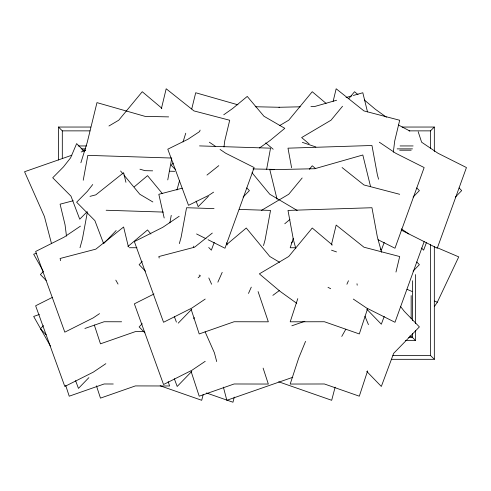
<?xml version="1.0" encoding="UTF-8"?>
<svg xmlns="http://www.w3.org/2000/svg" width="491" height="491" viewBox="0 0 491 491"><rect width="100%" height="100%" fill="white"/><g stroke="black" fill="none" stroke-linecap="round" stroke-linejoin="round"><path stroke-width="0.74" d="M223.976 146.956L224.737 140.917L229.708 120.252L193.97 110.917L166.179 88.773L161.379 108.695M393.303 152.247L394.721 140.917L399.692 120.252L363.954 110.917L336.163 88.773L333.143 101.318M83.231 180.252L87.828 155.359L171.801 158.041M87.269 212.683L82.396 239.08L80.002 247.722M167.762 179.915L171.66 158.796M169.849 222.908L171.242 215.365M266.638 169.291L270.535 148.172L199.536 145.901M331.37 244.991L336.163 225.062L363.954 247.206L399.692 256.548L395.967 272.045M191.742 108.941L195.706 92.75L237.951 104.822M203.237 394.451L201.703 400.294L160.164 385.785M234.293 397.115L232.955 402.227L206.453 392.972M335.132 387.141L331.689 400.294L278.661 381.789M176.944 190.023L179.534 180.663M179.338 243.628L181.13 237.147L186.562 207.73L214.039 208.607M263.507 245.586L265.103 239.829L270.535 210.412L239.234 209.411M80.88 162.76L87.245 142.365L96.972 102.625L145.041 116.361L168.64 116.889M183.026 141.96L185.751 133.221M193.362 247.587L193.835 246.138M193.773 318.849L194.233 317.456M293.274 238.344L290.193 247.759L295.514 247.746M297.785 298.632L290.193 321.808L324.41 321.74L359.314 333.948L367.624 308.6M367.624 370.84L359.314 396.194L324.41 383.98L290.193 384.048L298.737 357.976L305.549 341.355M200.101 130.109L199.616 131.563L187.967 139.254L167.793 149.19L188.513 205.324L208.687 195.393L213.591 192.153M424.156 241.603L394.979 322.28L366.562 308.004L353.311 299.074M214.229 242.413L211.345 250.165L208.736 247.47M384.214 242.413L381.329 250.165L380.286 249.084M384.214 316.462L381.329 324.213L366.728 309.146M426.507 242.413L423.623 250.165L421.536 248.01M217.857 282.159L222.202 272.364M248.489 293.428L251.282 287.137M346.91 284.252L348.463 280.76M434.314 306.648L437.321 302.229L458.741 256.879L436.929 247.587M341.754 336.439L345.842 329.209M291.593 242.935L292.452 241.67M92.731 184.524L87.355 191.361L76.621 202.218L94.886 220.619L103.638 243.653L116.171 230.512M342.54 106.252L331.02 120.203L301.646 137.572L309.134 143.888M348.782 98.697L354.539 91.719L357.994 94.634M302.168 177.975L288.733 194.252L261.316 210.467M309.373 169.26L312.251 165.774L315.707 168.689M43.527 271.308L40.403 274.537L46.172 280.471M43.527 325.613L40.403 328.841L46.172 334.776M142.261 261.433L139.137 264.667L145.434 271.142M88.883 377.628L78.456 388.387L75.571 380.642M142.261 323.679L139.137 326.908L144.913 332.843M178.233 323.139L191.791 309.146M191.791 371.386L177.19 386.454L174.305 378.708M243.1 197.087L249.397 190.612L246.789 187.924M413.084 197.087L419.388 190.612L416.779 187.924M455.378 197.087L461.675 190.612L459.073 187.924M413.084 271.142L419.388 264.667L416.779 261.973M87.257 211.603L79.738 219.201L70.986 196.167L52.721 177.767L63.456 166.909L70.63 157.789L76.645 143.605L84.17 151.179M173.329 163.061L171.181 165.234L175.477 169.567M208.399 196.351L198.198 206.668L196.081 201.083M409.028 130.864L430.503 130.864L434.326 127.04L434.326 151.572M134.288 186.819L147.539 175.643L162.417 193.663M127.955 246.47L147.539 229.948L150.897 234.017M226.689 244.536L246.273 228.014L269.792 256.492L279.582 262.286M198.125 277.746L200.432 275.801L199.125 275.028M284.768 223.773L289.948 219.397M279.582 290.384L272.867 295.355M206.981 175.072L218.808 165.645M212.302 233.072L194.565 247.206L158.826 256.548L159.182 258.02M223.749 114.777L232.525 108.597L247.249 96.426L263.949 116.244L284.805 128.329L270.081 140.5L259.426 148.006M80.45 226.142L64.045 237.196L35.628 251.478L64.812 332.155L93.229 317.88L99.538 313.626M179.184 216.267L162.779 227.327L134.362 241.603L163.546 322.28L191.963 308.004L205.213 299.074M105.847 363.678L93.229 372.184L64.812 386.46L35.628 305.783L52.543 297.282M205.213 361.315L191.963 370.245L163.546 384.527L134.362 303.843L153.984 293.986M108.953 125.991L118.742 120.203L142.261 91.719L161.846 108.241M279.594 125.604L288.733 120.203L312.251 91.719L326.073 103.38M36.518 253.221L33.67 254.215L42.956 270.639M39.366 314.467L33.67 316.456L50.389 346.02M84.894 328.467L104.129 321.74L121.615 321.777M71.833 155.23L24.55 171.74L44.417 216.5L51.487 243.536M81.162 151.983L85.471 150.485M292.777 377.291L226.83 400.294L223.393 387.141M291.832 325.797L304.874 321.28M336.593 100.244L314.743 106.486L310.938 106.572M346.063 97.537L351.894 95.874M353.348 95.457L362.818 92.75L367.501 111.887M73.22 200.745L60.092 204.176L65.064 224.841L66.488 236.171M89.994 196.363L95.831 194.841L123.622 172.697L125.929 182.29M182.167 188.206L158.826 194.301L164.178 217.992M278.962 107.284L300.277 106.811M129.329 247.74L136.934 247.722M58.484 160.005L58.484 127.04L90.7 127.04M402.111 127.04L434.326 127.04M58.484 127.04L62.308 130.864L89.921 130.864M78.155 145.944L86.588 145.944M400.091 145.944L413.121 145.944M81.089 148.871L85.692 148.871M397.151 148.871L412.489 148.871M82.414 150.203L85.483 150.203M399.668 150.203L411.163 150.203M409.629 336.157L411.163 336.157L415.423 340.416L415.423 330.461M408.653 337.483L412.489 337.483L412.489 333.653M405.456 340.416L415.423 340.416M392.917 355.496L430.503 355.496L434.326 359.32L391.376 359.32M143.74 331.628L135.381 331.615L100.471 343.823L94.303 324.993M113.255 383.999L104.129 383.98L69.219 396.194L65.665 385.331M255.197 106.743L279.557 107.284M252.914 168.935L274.23 169.407M152.658 170.831L145.041 170.665L139.947 169.205M169.401 171.206L174.735 171.328M106.148 210.252L163.399 212.081M399.692 194.301L363.954 184.966L342.08 167.535M302.346 142.353L315.873 146.981M331.529 250.183L336.519 251.926M407.064 289.34L411.986 291.439M434.504 301.032L437.321 302.229M401.153 230.046L437.266 248.231L466.45 167.554L438.033 153.272L421.628 142.218L418.209 131.784M378.064 239.731L394.979 248.231L424.156 167.554L395.74 153.272L379.34 142.218M196.572 233.955L206.042 238.712M208.074 239.731L224.988 248.231L254.172 167.554L225.756 153.272L220.078 149.448M398.477 125.009L409.795 131.005M328.006 287.315L330.67 288.726M297.208 210.467L269.792 194.252L252.03 172.746M152.861 201.973L139.806 194.252L123.965 175.072M401.282 228.849L408.85 233.955M209.35 142.218L215.659 146.471M386.399 117.208L375.277 109.211L364.334 99.98M296.779 303.352L280.091 291.359L259.358 273.868L288.733 256.492L312.251 228.014L332.407 245.021M265.692 142.918L273.18 149.233M366.728 371.386L381.329 386.454L393.659 353.348L419.388 326.908L404.265 311.3L400.588 306.531M120.608 171.003L123.008 173.912M115.802 280.128L118.036 284.068M208.816 277.961L211.609 284.252M205.091 331.812L214.401 352.79L216.697 361.56M364.93 316.198L368.44 324.637M258.082 291.58L268.332 321.808L234.115 321.74L199.205 333.948L191.14 309.324M174.305 316.462L176.404 322.102M263.108 368.115L268.332 384.048L234.115 383.98L199.205 396.194L191.14 371.564M168.174 381.642L169.598 385.987L135.381 385.914L100.471 398.127L96.439 385.816M378.586 179.221L377.389 174.9L371.963 145.489L287.99 148.172L291.605 167.781M381.581 252.264L377.389 237.147L371.963 207.73L287.99 210.412L293.415 239.829L295.809 248.471M370.564 186.635L362.818 154.996L314.743 168.726L269.829 169.733L277.034 199.168M226.621 242.775L227.149 244.991M128.415 246.924L123.622 226.995L95.831 249.146L60.092 258.481L60.626 260.696M356.994 283.737L357.202 285.197M434.326 246.629L434.326 359.32M430.503 130.864L430.503 148.497M430.503 244.328L430.503 355.496M415.423 274.573L415.423 323.575M412.489 280.748L412.489 320.617M411.163 295.6L411.163 318.555M62.308 130.864L62.308 158.464"/></g></svg>
